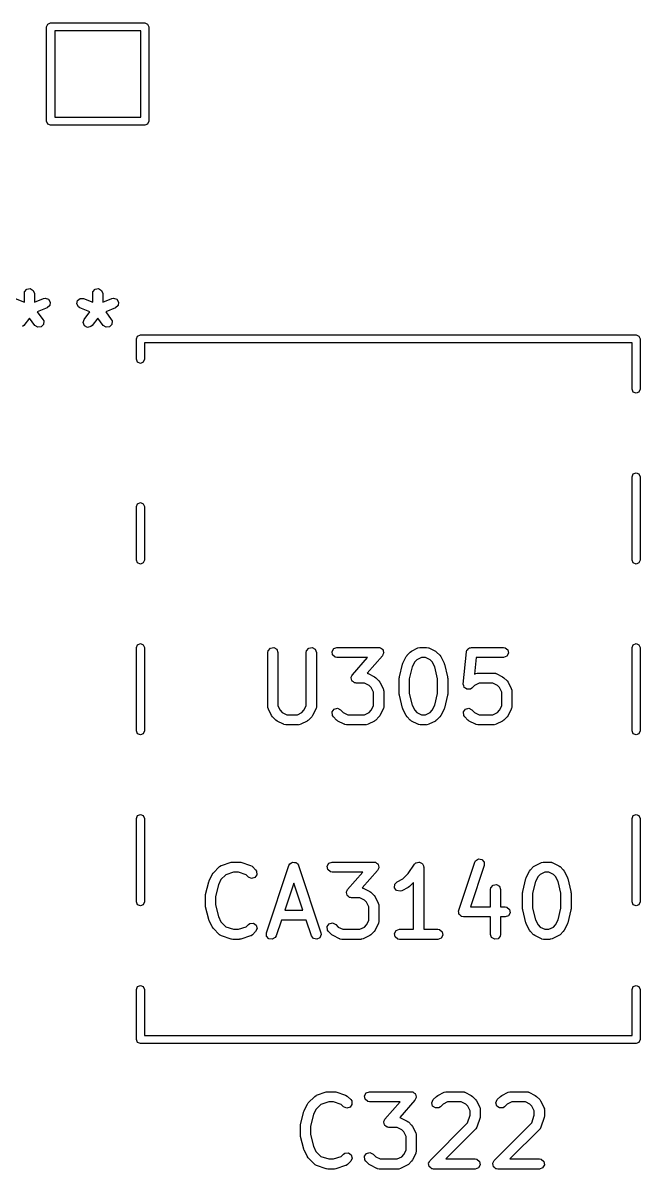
# Model space of a CAD drawing. Extents: x 96 to 185.9, y -128.5 to -80.8.
# Drawn here: x 166.12 to 175.29, y -117.77 to -100.74 of the extents above; entities that cross this region are included whole.
import ezdxf

# ---------------------------------------------------------------- set-up
doc = ezdxf.new("R2010")
doc.units = 0
doc.layers.add('BLACK', color=7, linetype='CONTINUOUS')

msp = doc.modelspace()

# ---------------------------------------------------------------- linework, layer by layer
at = {"layer": 'BLACK', "linetype": 'CONTINUOUS'}
for p, q in [((166.474, -100.798), (166.491, -100.756)), ((166.474, -102.198), (166.474, -100.798)), ((166.491, -100.756), (166.534, -100.738)), ((166.534, -100.738), (167.934, -100.738)), ((167.934, -100.738), (167.976, -100.756)), ((167.976, -100.756), (167.994, -100.798)), ((167.994, -100.798), (167.994, -102.198)), ((166.594, -100.858), (166.594, -102.138)), ((167.874, -100.858), (166.594, -100.858)), ((167.874, -102.138), (167.874, -100.858)), ((166.491, -102.241), (166.474, -102.198)), ((166.594, -102.138), (167.874, -102.138)), ((167.994, -102.198), (167.976, -102.241)), ((166.534, -102.258), (166.491, -102.241)), ((167.934, -102.258), (166.534, -102.258)), ((167.976, -102.241), (167.934, -102.258)), ((166.143, -104.761), (166.147, -104.735)), ((166.143, -104.888), (166.143, -104.761)), ((166.147, -104.735), (166.18, -104.696)), ((166.18, -104.696), (166.231, -104.687)), ((166.231, -104.687), (166.275, -104.713)), ((166.275, -104.713), (166.293, -104.761)), ((166.293, -104.761), (166.293, -104.888)), ((167.159, -104.761), (167.163, -104.735)), ((167.159, -104.888), (167.159, -104.761)), ((167.163, -104.735), (167.196, -104.696)), ((167.196, -104.696), (167.247, -104.687)), ((167.247, -104.687), (167.291, -104.713)), ((167.291, -104.713), (167.309, -104.761)), ((167.309, -104.761), (167.309, -104.888)), ((166.007, -104.834), (166.143, -104.888)), ((166.293, -104.888), (166.428, -104.834)), ((166.428, -104.834), (166.453, -104.829)), ((166.453, -104.829), (166.502, -104.845)), ((166.522, -104.939), (166.484, -104.973)), ((166.502, -104.845), (166.529, -104.888)), ((166.529, -104.888), (166.522, -104.939)), ((166.921, -104.914), (166.932, -104.864)), ((166.946, -104.96), (166.921, -104.914)), ((166.932, -104.864), (166.972, -104.832)), ((166.972, -104.832), (167.023, -104.834)), ((167.023, -104.834), (167.159, -104.888)), ((167.309, -104.888), (167.444, -104.834)), ((167.444, -104.834), (167.469, -104.829)), ((167.469, -104.829), (167.518, -104.845)), ((167.538, -104.939), (167.5, -104.973)), ((167.518, -104.845), (167.545, -104.888)), ((167.545, -104.888), (167.538, -104.939)), ((166.484, -104.973), (166.336, -105.032)), ((166.336, -105.032), (166.42, -105.144)), ((166.968, -104.973), (166.946, -104.96)), ((167.115, -105.032), (166.968, -104.973)), ((167.031, -105.144), (167.115, -105.032)), ((167.5, -104.973), (167.352, -105.032)), ((167.352, -105.032), (167.436, -105.144)), ((166.135, -105.234), (166.116, -105.252)), ((166.218, -105.124), (166.135, -105.234)), ((166.3, -105.234), (166.218, -105.124)), ((166.343, -105.262), (166.3, -105.234)), ((166.394, -105.256), (166.343, -105.262)), ((166.429, -105.219), (166.394, -105.256)), ((166.42, -105.144), (166.432, -105.168)), ((166.432, -105.168), (166.429, -105.219)), ((167.016, -105.193), (167.031, -105.144)), ((167.036, -105.241), (167.016, -105.193)), ((167.082, -105.264), (167.036, -105.241)), ((167.132, -105.252), (167.082, -105.264)), ((167.151, -105.234), (167.132, -105.252)), ((167.234, -105.124), (167.151, -105.234)), ((167.316, -105.234), (167.234, -105.124)), ((167.359, -105.262), (167.316, -105.234)), ((167.41, -105.256), (167.359, -105.262)), ((167.445, -105.219), (167.41, -105.256)), ((167.436, -105.144), (167.448, -105.168)), ((167.448, -105.168), (167.445, -105.219)), ((167.809, -105.435), (167.826, -105.393)), ((167.809, -105.738), (167.809, -105.435)), ((167.826, -105.393), (167.869, -105.375)), ((167.869, -105.375), (175.235, -105.375)), ((175.235, -105.375), (175.277, -105.393)), ((175.277, -105.393), (175.295, -105.435)), ((175.295, -105.435), (175.295, -106.182)), ((175.175, -105.495), (167.929, -105.495)), ((167.929, -105.495), (167.929, -105.738)), ((175.175, -106.182), (175.175, -105.495)), ((167.826, -105.78), (167.809, -105.738)), ((167.869, -105.798), (167.826, -105.78)), ((167.911, -105.78), (167.869, -105.798)), ((167.929, -105.738), (167.911, -105.78)), ((175.192, -106.225), (175.175, -106.182)), ((175.235, -106.242), (175.192, -106.225)), ((175.277, -106.225), (175.235, -106.242)), ((175.295, -106.182), (175.277, -106.225)), ((175.175, -107.483), (175.192, -107.44)), ((175.175, -108.722), (175.175, -107.483)), ((175.192, -107.44), (175.235, -107.423)), ((175.235, -107.423), (175.277, -107.44)), ((175.277, -107.44), (175.295, -107.483)), ((175.295, -107.483), (175.295, -108.722)), ((167.809, -107.927), (167.826, -107.885)), ((167.809, -108.722), (167.809, -107.927)), ((167.826, -107.885), (167.869, -107.867)), ((167.869, -107.867), (167.911, -107.885)), ((167.911, -107.885), (167.929, -107.927)), ((167.929, -107.927), (167.929, -108.722)), ((167.826, -108.765), (167.809, -108.722)), ((167.869, -108.782), (167.826, -108.765)), ((167.911, -108.765), (167.869, -108.782)), ((167.929, -108.722), (167.911, -108.765)), ((175.192, -108.765), (175.175, -108.722)), ((175.235, -108.782), (175.192, -108.765)), ((175.277, -108.765), (175.235, -108.782)), ((175.295, -108.722), (175.277, -108.765)), ((167.809, -110.023), (167.826, -109.98)), ((167.809, -111.262), (167.809, -110.023)), ((167.826, -109.98), (167.869, -109.963)), ((167.869, -109.963), (167.911, -109.98)), ((167.911, -109.98), (167.929, -110.023)), ((167.929, -110.023), (167.929, -111.262)), ((169.767, -110.069), (169.8, -110.03)), ((169.8, -110.03), (169.85, -110.021)), ((169.85, -110.021), (169.895, -110.047)), ((169.895, -110.047), (169.912, -110.095)), ((170.338, -110.069), (170.371, -110.03)), ((170.371, -110.03), (170.422, -110.021)), ((170.422, -110.021), (170.466, -110.047)), ((170.466, -110.047), (170.484, -110.095)), ((170.716, -110.082), (170.741, -110.037)), ((170.741, -110.037), (170.79, -110.02)), ((170.79, -110.02), (171.409, -110.02)), ((171.409, -110.02), (171.42, -110.022)), ((171.42, -110.022), (171.423, -110.021)), ((171.423, -110.021), (171.426, -110.023)), ((171.426, -110.023), (171.434, -110.024)), ((171.434, -110.024), (171.45, -110.037)), ((171.45, -110.037), (171.467, -110.048)), ((171.467, -110.048), (171.469, -110.053)), ((171.899, -110.075), (171.994, -110.028)), ((171.994, -110.028), (172.019, -110.02)), ((172.019, -110.02), (172.024, -110.021)), ((172.024, -110.021), (172.028, -110.02)), ((172.028, -110.02), (172.123, -110.02)), ((172.123, -110.02), (172.149, -110.024)), ((172.149, -110.024), (172.152, -110.027)), ((172.152, -110.027), (172.157, -110.028)), ((172.157, -110.028), (172.252, -110.075)), ((172.722, -110.062), (172.734, -110.051)), ((172.734, -110.051), (172.741, -110.037)), ((172.741, -110.037), (172.751, -110.034)), ((172.751, -110.034), (172.759, -110.026)), ((172.759, -110.026), (172.775, -110.025)), ((172.775, -110.025), (172.79, -110.02)), ((172.79, -110.02), (173.266, -110.02)), ((173.266, -110.02), (173.292, -110.024)), ((173.292, -110.024), (173.331, -110.057)), ((175.175, -110.023), (175.192, -109.98)), ((175.175, -111.262), (175.175, -110.023)), ((175.192, -109.98), (175.235, -109.963)), ((175.235, -109.963), (175.277, -109.98)), ((175.277, -109.98), (175.295, -110.023)), ((175.295, -110.023), (175.295, -111.262)), ((169.762, -110.095), (169.767, -110.069)), ((169.762, -110.904), (169.762, -110.095)), ((169.912, -110.095), (169.912, -110.887)), ((170.334, -110.095), (170.338, -110.069)), ((170.334, -110.887), (170.334, -110.095)), ((170.484, -110.095), (170.484, -110.904)), ((170.725, -110.132), (170.716, -110.082)), ((170.764, -110.165), (170.725, -110.132)), ((170.79, -110.17), (170.764, -110.165)), ((171.243, -110.17), (170.79, -110.17)), ((171.019, -110.426), (171.243, -110.17)), ((171.465, -110.144), (171.238, -110.404)), ((171.472, -110.125), (171.465, -110.144)), ((171.469, -110.053), (171.474, -110.057)), ((171.483, -110.108), (171.472, -110.125)), ((171.474, -110.057), (171.477, -110.077)), ((171.477, -110.077), (171.484, -110.096)), ((171.484, -110.096), (171.482, -110.102)), ((171.482, -110.102), (171.483, -110.108)), ((171.77, -110.252), (171.818, -110.156)), ((171.818, -110.156), (171.831, -110.138)), ((171.831, -110.138), (171.832, -110.137)), ((171.832, -110.137), (171.88, -110.089)), ((171.88, -110.089), (171.898, -110.077)), ((171.898, -110.077), (171.899, -110.075)), ((171.977, -110.204), (171.947, -110.234)), ((172.045, -110.17), (171.977, -110.204)), ((172.105, -110.17), (172.045, -110.17)), ((172.174, -110.204), (172.105, -110.17)), ((172.204, -110.234), (172.174, -110.204)), ((172.252, -110.075), (172.27, -110.089)), ((172.27, -110.089), (172.271, -110.089)), ((172.271, -110.089), (172.319, -110.137)), ((172.319, -110.137), (172.332, -110.155)), ((172.332, -110.155), (172.333, -110.156)), ((172.333, -110.156), (172.381, -110.252)), ((172.667, -110.564), (172.715, -110.087)), ((172.715, -110.087), (172.716, -110.083)), ((172.716, -110.082), (172.717, -110.079)), ((172.716, -110.083), (172.716, -110.082)), ((172.717, -110.079), (172.722, -110.062)), ((172.858, -110.17), (172.833, -110.418)), ((173.266, -110.17), (172.858, -110.17)), ((173.314, -110.152), (173.266, -110.17)), ((173.34, -110.108), (173.314, -110.152)), ((173.331, -110.057), (173.34, -110.108)), ((171.717, -110.458), (171.765, -110.267)), ((171.765, -110.267), (171.77, -110.255)), ((171.77, -110.255), (171.77, -110.252)), ((171.908, -110.311), (171.865, -110.485)), ((171.947, -110.234), (171.908, -110.311)), ((172.243, -110.311), (172.204, -110.234)), ((172.286, -110.485), (172.243, -110.311)), ((172.381, -110.252), (172.384, -110.264)), ((172.384, -110.264), (172.386, -110.267)), ((172.386, -110.267), (172.434, -110.458)), ((171, -110.474), (171.003, -110.469)), ((171.007, -110.493), (171, -110.474)), ((171.002, -110.463), (171.012, -110.445)), ((171.003, -110.469), (171.002, -110.463)), ((171.01, -110.513), (171.007, -110.493)), ((171.015, -110.517), (171.01, -110.513)), ((171.012, -110.445), (171.019, -110.426)), ((171.017, -110.523), (171.015, -110.517)), ((171.034, -110.533), (171.017, -110.523)), ((171.05, -110.546), (171.034, -110.533)), ((171.058, -110.548), (171.05, -110.546)), ((171.061, -110.549), (171.058, -110.548)), ((171.064, -110.549), (171.061, -110.549)), ((171.075, -110.551), (171.064, -110.549)), ((171.201, -110.551), (171.075, -110.551)), ((171.269, -110.585), (171.201, -110.551)), ((171.238, -110.404), (171.244, -110.405)), ((171.244, -110.405), (171.247, -110.408)), ((171.247, -110.408), (171.252, -110.409)), ((171.252, -110.409), (171.347, -110.456)), ((171.347, -110.456), (171.365, -110.47)), ((171.365, -110.47), (171.367, -110.47)), ((171.367, -110.47), (171.414, -110.518)), ((171.414, -110.518), (171.427, -110.536)), ((171.427, -110.536), (171.428, -110.537)), ((171.428, -110.537), (171.476, -110.633)), ((171.715, -110.476), (171.717, -110.461)), ((171.715, -110.714), (171.715, -110.476)), ((171.717, -110.461), (171.717, -110.458)), ((171.865, -110.485), (171.865, -110.705)), ((172.286, -110.705), (172.286, -110.485)), ((172.434, -110.458), (172.435, -110.472)), ((172.435, -110.472), (172.436, -110.476)), ((172.436, -110.476), (172.436, -110.714)), ((172.833, -110.418), (172.851, -110.409)), ((172.903, -110.551), (172.834, -110.585)), ((172.851, -110.409), (172.876, -110.401)), ((172.876, -110.401), (172.881, -110.402)), ((172.881, -110.402), (172.885, -110.401)), ((172.885, -110.401), (173.123, -110.401)), ((173.105, -110.551), (172.903, -110.551)), ((173.174, -110.585), (173.105, -110.551)), ((173.123, -110.401), (173.149, -110.405)), ((173.149, -110.405), (173.152, -110.408)), ((173.152, -110.408), (173.157, -110.409)), ((173.157, -110.409), (173.252, -110.456)), ((173.252, -110.456), (173.27, -110.47)), ((173.27, -110.47), (173.271, -110.47)), ((173.271, -110.47), (173.319, -110.518)), ((173.319, -110.518), (173.332, -110.536)), ((173.332, -110.536), (173.333, -110.537)), ((173.333, -110.537), (173.381, -110.633)), ((171.299, -110.615), (171.269, -110.585)), ((171.334, -110.684), (171.299, -110.615)), ((171.334, -110.887), (171.334, -110.684)), ((171.476, -110.633), (171.483, -110.658)), ((171.483, -110.658), (171.482, -110.662)), ((171.482, -110.662), (171.484, -110.666)), ((171.484, -110.666), (171.484, -110.904)), ((171.716, -110.717), (171.715, -110.714)), ((171.717, -110.732), (171.716, -110.717)), ((171.765, -110.922), (171.717, -110.732)), ((171.865, -110.705), (171.908, -110.878)), ((172.243, -110.878), (172.286, -110.705)), ((172.434, -110.732), (172.386, -110.922)), ((172.436, -110.714), (172.434, -110.729)), ((172.434, -110.729), (172.434, -110.732)), ((172.674, -110.589), (172.667, -110.564)), ((172.667, -110.564), (172.668, -110.564)), ((172.668, -110.564), (172.667, -110.564)), ((172.68, -110.613), (172.674, -110.589)), ((172.681, -110.614), (172.68, -110.613)), ((172.701, -110.628), (172.681, -110.614)), ((172.681, -110.614), (172.681, -110.614)), ((172.722, -110.643), (172.701, -110.628)), ((172.723, -110.643), (172.722, -110.643)), ((172.722, -110.643), (172.722, -110.643)), ((172.748, -110.641), (172.723, -110.643)), ((172.773, -110.639), (172.748, -110.641)), ((172.774, -110.639), (172.773, -110.639)), ((172.773, -110.639), (172.773, -110.639)), ((172.795, -110.624), (172.774, -110.639)), ((172.834, -110.585), (172.795, -110.624)), ((173.204, -110.615), (173.174, -110.585)), ((173.239, -110.684), (173.204, -110.615)), ((173.239, -110.887), (173.239, -110.684)), ((173.381, -110.633), (173.388, -110.658)), ((173.388, -110.658), (173.387, -110.662)), ((173.387, -110.662), (173.389, -110.666)), ((173.389, -110.666), (173.389, -110.904)), ((169.764, -110.909), (169.762, -110.904)), ((169.912, -110.887), (169.947, -110.955)), ((170.299, -110.955), (170.334, -110.887)), ((170.484, -110.904), (170.479, -110.93)), ((171.299, -110.955), (171.334, -110.887)), ((171.484, -110.904), (171.479, -110.93)), ((171.908, -110.878), (171.947, -110.955)), ((172.204, -110.955), (172.243, -110.878)), ((173.204, -110.955), (173.239, -110.887)), ((173.389, -110.904), (173.384, -110.93)), ((169.763, -110.913), (169.764, -110.909)), ((169.77, -110.938), (169.763, -110.913)), ((169.818, -111.033), (169.77, -110.938)), ((169.819, -111.034), (169.818, -111.033)), ((169.832, -111.053), (169.819, -111.034)), ((169.88, -111.1), (169.832, -111.053)), ((169.947, -110.955), (169.977, -110.986)), ((169.977, -110.986), (170.045, -111.02)), ((170.045, -111.02), (170.201, -111.02)), ((170.201, -111.02), (170.269, -110.986)), ((170.269, -110.986), (170.299, -110.955)), ((170.414, -111.053), (170.367, -111.1)), ((170.415, -111.051), (170.414, -111.053)), ((170.428, -111.033), (170.415, -111.051)), ((170.476, -110.938), (170.428, -111.033)), ((170.479, -110.93), (170.476, -110.933)), ((170.476, -110.933), (170.476, -110.938)), ((170.717, -110.98), (170.747, -110.938)), ((170.722, -111.031), (170.717, -110.98)), ((170.737, -111.053), (170.722, -111.031)), ((170.784, -111.1), (170.737, -111.053)), ((170.747, -110.938), (170.796, -110.925)), ((170.796, -110.925), (170.843, -110.947)), ((170.843, -110.947), (170.882, -110.986)), ((170.882, -110.986), (170.95, -111.02)), ((170.95, -111.02), (171.201, -111.02)), ((171.201, -111.02), (171.269, -110.986)), ((171.269, -110.986), (171.299, -110.955)), ((171.414, -111.053), (171.367, -111.1)), ((171.415, -111.051), (171.414, -111.053)), ((171.428, -111.033), (171.415, -111.051)), ((171.476, -110.938), (171.428, -111.033)), ((171.479, -110.93), (171.476, -110.933)), ((171.476, -110.933), (171.476, -110.938)), ((171.767, -110.925), (171.765, -110.922)), ((171.77, -110.938), (171.767, -110.925)), ((171.818, -111.033), (171.77, -110.938)), ((171.819, -111.034), (171.818, -111.033)), ((171.832, -111.053), (171.819, -111.034)), ((171.88, -111.1), (171.832, -111.053)), ((171.947, -110.955), (171.977, -110.986)), ((171.977, -110.986), (172.045, -111.02)), ((172.045, -111.02), (172.105, -111.02)), ((172.105, -111.02), (172.174, -110.986)), ((172.174, -110.986), (172.204, -110.955)), ((172.319, -111.053), (172.271, -111.1)), ((172.32, -111.051), (172.319, -111.053)), ((172.333, -111.033), (172.32, -111.051)), ((172.381, -110.938), (172.333, -111.033)), ((172.386, -110.922), (172.381, -110.934)), ((172.381, -110.934), (172.381, -110.938)), ((172.67, -110.98), (172.699, -110.938)), ((172.674, -111.031), (172.67, -110.98)), ((172.689, -111.053), (172.674, -111.031)), ((172.737, -111.1), (172.689, -111.053)), ((172.699, -110.938), (172.749, -110.925)), ((172.749, -110.925), (172.795, -110.947)), ((172.795, -110.947), (172.834, -110.986)), ((172.834, -110.986), (172.903, -111.02)), ((172.903, -111.02), (173.105, -111.02)), ((173.105, -111.02), (173.174, -110.986)), ((173.174, -110.986), (173.204, -110.955)), ((173.319, -111.053), (173.271, -111.1)), ((173.32, -111.051), (173.319, -111.053)), ((173.333, -111.033), (173.32, -111.051)), ((173.381, -110.938), (173.333, -111.033)), ((173.384, -110.93), (173.381, -110.933)), ((173.381, -110.933), (173.381, -110.938)), ((169.881, -111.101), (169.88, -111.1)), ((169.899, -111.114), (169.881, -111.101)), ((169.994, -111.162), (169.899, -111.114)), ((169.999, -111.162), (169.994, -111.162)), ((170.002, -111.165), (169.999, -111.162)), ((170.028, -111.17), (170.002, -111.165)), ((170.218, -111.17), (170.028, -111.17)), ((170.222, -111.168), (170.218, -111.17)), ((170.227, -111.169), (170.222, -111.168)), ((170.252, -111.162), (170.227, -111.169)), ((170.347, -111.114), (170.252, -111.162)), ((170.348, -111.113), (170.347, -111.114)), ((170.367, -111.1), (170.348, -111.113)), ((170.786, -111.101), (170.784, -111.1)), ((170.804, -111.114), (170.786, -111.101)), ((170.899, -111.162), (170.804, -111.114)), ((170.903, -111.162), (170.899, -111.162)), ((170.907, -111.165), (170.903, -111.162)), ((170.933, -111.17), (170.907, -111.165)), ((171.218, -111.17), (170.933, -111.17)), ((171.222, -111.168), (171.218, -111.17)), ((171.227, -111.169), (171.222, -111.168)), ((171.252, -111.162), (171.227, -111.169)), ((171.347, -111.114), (171.252, -111.162)), ((171.348, -111.113), (171.347, -111.114)), ((171.367, -111.1), (171.348, -111.113)), ((171.881, -111.101), (171.88, -111.1)), ((171.899, -111.114), (171.881, -111.101)), ((171.994, -111.162), (171.899, -111.114)), ((171.999, -111.162), (171.994, -111.162)), ((172.002, -111.165), (171.999, -111.162)), ((172.028, -111.17), (172.002, -111.165)), ((172.123, -111.17), (172.028, -111.17)), ((172.127, -111.168), (172.123, -111.17)), ((172.132, -111.169), (172.127, -111.168)), ((172.157, -111.162), (172.132, -111.169)), ((172.252, -111.114), (172.157, -111.162)), ((172.253, -111.113), (172.252, -111.114)), ((172.271, -111.1), (172.253, -111.113)), ((172.738, -111.101), (172.737, -111.1)), ((172.756, -111.114), (172.738, -111.101)), ((172.851, -111.162), (172.756, -111.114)), ((172.856, -111.162), (172.851, -111.162)), ((172.859, -111.165), (172.856, -111.162)), ((172.885, -111.17), (172.859, -111.165)), ((173.123, -111.17), (172.885, -111.17)), ((173.127, -111.168), (173.123, -111.17)), ((173.132, -111.169), (173.127, -111.168)), ((173.157, -111.162), (173.132, -111.169)), ((173.252, -111.114), (173.157, -111.162)), ((173.253, -111.113), (173.252, -111.114)), ((173.271, -111.1), (173.253, -111.113)), ((167.826, -111.305), (167.809, -111.262)), ((167.869, -111.322), (167.826, -111.305)), ((167.911, -111.305), (167.869, -111.322)), ((167.929, -111.262), (167.911, -111.305)), ((175.192, -111.305), (175.175, -111.262)), ((175.235, -111.322), (175.192, -111.305)), ((175.277, -111.305), (175.235, -111.322)), ((175.295, -111.262), (175.277, -111.305)), ((167.809, -112.563), (167.826, -112.52)), ((167.809, -113.802), (167.809, -112.563)), ((167.826, -112.52), (167.869, -112.503)), ((167.869, -112.503), (167.911, -112.52)), ((167.911, -112.52), (167.929, -112.563)), ((167.929, -112.563), (167.929, -113.802)), ((175.175, -112.563), (175.192, -112.52)), ((175.175, -113.802), (175.175, -112.563)), ((175.192, -112.52), (175.235, -112.503)), ((175.235, -112.503), (175.277, -112.52)), ((175.277, -112.52), (175.295, -112.563)), ((175.295, -112.563), (175.295, -113.802)), ((168.951, -113.375), (169.046, -113.279)), ((169.046, -113.279), (169.068, -113.264)), ((169.068, -113.264), (169.072, -113.264)), ((169.072, -113.264), (169.076, -113.261)), ((169.076, -113.261), (169.218, -113.214)), ((169.218, -113.214), (169.241, -113.21)), ((169.241, -113.21), (169.242, -113.21)), ((169.242, -113.21), (169.337, -113.21)), ((169.337, -113.21), (169.359, -113.214)), ((169.359, -113.214), (169.361, -113.214)), ((169.361, -113.214), (169.504, -113.261)), ((169.504, -113.261), (169.527, -113.274)), ((169.527, -113.274), (169.529, -113.277)), ((169.529, -113.277), (169.533, -113.279)), ((169.533, -113.279), (169.581, -113.327)), ((169.742, -114.261), (170.076, -113.261)), ((170.076, -113.261), (170.088, -113.238)), ((170.088, -113.238), (170.09, -113.237)), ((170.09, -113.237), (170.091, -113.235)), ((170.091, -113.235), (170.112, -113.224)), ((170.112, -113.224), (170.132, -113.211)), ((170.132, -113.211), (170.134, -113.212)), ((170.134, -113.212), (170.136, -113.211)), ((170.136, -113.211), (170.159, -113.215)), ((170.159, -113.215), (170.183, -113.219)), ((170.183, -113.219), (170.184, -113.22)), ((170.184, -113.22), (170.186, -113.221)), ((170.186, -113.221), (170.201, -113.239)), ((170.201, -113.239), (170.217, -113.257)), ((170.217, -113.257), (170.217, -113.259)), ((170.217, -113.259), (170.218, -113.261)), ((170.218, -113.261), (170.551, -114.261)), ((170.644, -113.272), (170.67, -113.227)), ((170.653, -113.322), (170.644, -113.272)), ((170.67, -113.227), (170.718, -113.21)), ((170.718, -113.21), (171.337, -113.21)), ((171.337, -113.21), (171.348, -113.212)), ((171.348, -113.212), (171.352, -113.211)), ((171.352, -113.211), (171.355, -113.213)), ((171.355, -113.213), (171.363, -113.214)), ((171.363, -113.214), (171.378, -113.227)), ((171.378, -113.227), (171.396, -113.238)), ((171.396, -113.238), (171.398, -113.243)), ((171.398, -113.243), (171.402, -113.247)), ((171.402, -113.247), (171.406, -113.267)), ((171.406, -113.267), (171.412, -113.286)), ((171.412, -113.286), (171.41, -113.292)), ((171.85, -113.38), (171.942, -113.243)), ((171.942, -113.243), (171.96, -113.224)), ((171.96, -113.224), (171.964, -113.223)), ((171.964, -113.223), (171.966, -113.22)), ((171.966, -113.22), (171.988, -113.216)), ((171.988, -113.216), (172.009, -113.21)), ((172.009, -113.21), (172.013, -113.212)), ((172.013, -113.212), (172.017, -113.211)), ((172.017, -113.211), (172.036, -113.222)), ((172.036, -113.222), (172.056, -113.231)), ((172.056, -113.231), (172.058, -113.234)), ((172.058, -113.234), (172.061, -113.237)), ((172.061, -113.237), (172.069, -113.257)), ((172.069, -113.257), (172.079, -113.277)), ((172.079, -113.277), (172.078, -113.281)), ((172.078, -113.281), (172.079, -113.285)), ((172.079, -113.285), (172.079, -114.21)), ((172.599, -113.928), (172.838, -113.213)), ((172.98, -113.261), (172.775, -113.876)), ((172.838, -113.213), (172.85, -113.191)), ((172.85, -113.191), (172.894, -113.164)), ((172.894, -113.164), (172.944, -113.171)), ((172.944, -113.171), (172.978, -113.21)), ((172.978, -113.21), (172.98, -113.261)), ((173.665, -113.327), (173.713, -113.279)), ((173.713, -113.279), (173.731, -113.267)), ((173.731, -113.267), (173.732, -113.265)), ((173.732, -113.265), (173.828, -113.218)), ((173.828, -113.218), (173.853, -113.21)), ((173.853, -113.21), (173.857, -113.211)), ((173.857, -113.211), (173.861, -113.21)), ((173.861, -113.21), (173.956, -113.21)), ((173.956, -113.21), (173.982, -113.214)), ((173.982, -113.214), (173.985, -113.217)), ((173.985, -113.217), (173.99, -113.218)), ((173.99, -113.218), (174.085, -113.265)), ((174.085, -113.265), (174.103, -113.279)), ((174.103, -113.279), (174.105, -113.279)), ((174.105, -113.279), (174.152, -113.327)), ((168.889, -113.489), (168.937, -113.394)), ((168.937, -113.394), (168.95, -113.376)), ((168.95, -113.376), (168.951, -113.375)), ((169.14, -113.398), (169.066, -113.472)), ((169.254, -113.36), (169.14, -113.398)), ((169.325, -113.36), (169.254, -113.36)), ((169.44, -113.398), (169.325, -113.36)), ((169.475, -113.433), (169.44, -113.398)), ((169.521, -113.455), (169.475, -113.433)), ((169.571, -113.441), (169.521, -113.455)), ((169.6, -113.399), (169.571, -113.441)), ((169.581, -113.327), (169.596, -113.348)), ((169.596, -113.348), (169.6, -113.399)), ((170.693, -113.355), (170.653, -113.322)), ((170.718, -113.36), (170.693, -113.355)), ((171.172, -113.36), (170.718, -113.36)), ((170.948, -113.616), (171.172, -113.36)), ((171.394, -113.334), (171.166, -113.594)), ((171.401, -113.315), (171.394, -113.334)), ((171.411, -113.298), (171.401, -113.315)), ((171.41, -113.292), (171.411, -113.298)), ((171.769, -113.461), (171.85, -113.38)), ((173.55, -113.648), (173.598, -113.457)), ((173.598, -113.457), (173.603, -113.445)), ((173.603, -113.445), (173.604, -113.442)), ((173.604, -113.442), (173.651, -113.346)), ((173.651, -113.346), (173.665, -113.328)), ((173.665, -113.328), (173.665, -113.327)), ((173.78, -113.424), (173.741, -113.501)), ((173.81, -113.394), (173.78, -113.424)), ((173.879, -113.36), (173.81, -113.394)), ((173.939, -113.36), (173.879, -113.36)), ((174.007, -113.394), (173.939, -113.36)), ((174.038, -113.424), (174.007, -113.394)), ((174.076, -113.501), (174.038, -113.424)), ((174.152, -113.327), (174.165, -113.345)), ((174.165, -113.345), (174.166, -113.346)), ((174.166, -113.346), (174.214, -113.442)), ((174.214, -113.442), (174.218, -113.454)), ((174.218, -113.454), (174.22, -113.457)), ((174.22, -113.457), (174.267, -113.648)), ((168.836, -113.695), (168.884, -113.505)), ((168.884, -113.505), (168.889, -113.493)), ((168.889, -113.493), (168.889, -113.489)), ((169.027, -113.549), (168.984, -113.723)), ((169.066, -113.472), (169.027, -113.549)), ((170.147, -113.522), (170.013, -113.924)), ((170.281, -113.924), (170.147, -113.522)), ((170.94, -113.635), (170.948, -113.616)), ((171.166, -113.594), (171.172, -113.595)), ((171.172, -113.595), (171.176, -113.598)), ((171.176, -113.598), (171.18, -113.599)), ((171.18, -113.599), (171.276, -113.646)), ((171.646, -113.592), (171.649, -113.541)), ((171.677, -113.633), (171.646, -113.592)), ((171.649, -113.541), (171.685, -113.503)), ((171.685, -113.503), (171.769, -113.461)), ((171.847, -113.59), (171.752, -113.638)), ((171.848, -113.589), (171.847, -113.59)), ((171.867, -113.576), (171.848, -113.589)), ((171.929, -113.513), (171.867, -113.576)), ((171.929, -114.21), (171.929, -113.513)), ((173.072, -113.618), (173.076, -113.592)), ((173.072, -113.876), (173.072, -113.618)), ((173.076, -113.592), (173.109, -113.553)), ((173.109, -113.553), (173.16, -113.544)), ((173.16, -113.544), (173.204, -113.57)), ((173.204, -113.57), (173.222, -113.618)), ((173.222, -113.618), (173.222, -113.876)), ((173.741, -113.501), (173.698, -113.675)), ((174.119, -113.675), (174.076, -113.501)), ((168.834, -113.713), (168.836, -113.699)), ((168.834, -113.856), (168.834, -113.713)), ((168.836, -113.699), (168.836, -113.695)), ((168.984, -113.723), (168.984, -113.847)), ((170.929, -113.664), (170.931, -113.659)), ((170.936, -113.683), (170.929, -113.664)), ((170.93, -113.653), (170.94, -113.635)), ((170.931, -113.659), (170.93, -113.653)), ((170.939, -113.703), (170.936, -113.683)), ((170.944, -113.707), (170.939, -113.703)), ((170.946, -113.713), (170.944, -113.707)), ((170.963, -113.723), (170.946, -113.713)), ((170.978, -113.736), (170.963, -113.723)), ((170.987, -113.738), (170.978, -113.736)), ((170.989, -113.739), (170.987, -113.738)), ((170.993, -113.739), (170.989, -113.739)), ((171.004, -113.741), (170.993, -113.739)), ((171.129, -113.741), (171.004, -113.741)), ((171.198, -113.775), (171.129, -113.741)), ((171.228, -113.805), (171.198, -113.775)), ((171.276, -113.646), (171.294, -113.66)), ((171.294, -113.66), (171.295, -113.66)), ((171.295, -113.66), (171.343, -113.708)), ((171.343, -113.708), (171.356, -113.726)), ((171.356, -113.726), (171.357, -113.727)), ((171.357, -113.727), (171.404, -113.823)), ((171.727, -113.645), (171.677, -113.633)), ((171.752, -113.638), (171.727, -113.645)), ((173.548, -113.666), (173.551, -113.651)), ((173.548, -113.904), (173.548, -113.666)), ((173.551, -113.651), (173.55, -113.648)), ((173.698, -113.675), (173.698, -113.895)), ((174.119, -113.895), (174.119, -113.675)), ((174.267, -113.648), (174.268, -113.662)), ((174.268, -113.662), (174.269, -113.666)), ((174.269, -113.666), (174.269, -113.904)), ((167.826, -113.845), (167.809, -113.802)), ((167.869, -113.862), (167.826, -113.845)), ((167.911, -113.845), (167.869, -113.862)), ((167.929, -113.802), (167.911, -113.845)), ((168.835, -113.859), (168.834, -113.856)), ((168.836, -113.874), (168.835, -113.859)), ((168.884, -114.065), (168.836, -113.874)), ((168.984, -113.847), (169.027, -114.021)), ((170.013, -113.924), (170.281, -113.924)), ((171.262, -113.874), (171.228, -113.805)), ((171.262, -114.077), (171.262, -113.874)), ((171.404, -113.823), (171.412, -113.848)), ((171.412, -113.848), (171.411, -113.852)), ((171.411, -113.852), (171.412, -113.856)), ((171.412, -113.856), (171.412, -114.094)), ((172.597, -113.938), (172.6, -113.933)), ((172.6, -113.959), (172.597, -113.938)), ((172.6, -113.933), (172.599, -113.928)), ((172.601, -113.979), (172.6, -113.959)), ((172.775, -113.876), (173.072, -113.876)), ((173.222, -113.876), (173.29, -113.876)), ((173.29, -113.876), (173.315, -113.881)), ((173.315, -113.881), (173.355, -113.914)), ((173.364, -113.964), (173.338, -114.009)), ((173.355, -113.914), (173.364, -113.964)), ((173.549, -113.907), (173.548, -113.904)), ((173.55, -113.922), (173.549, -113.907)), ((173.598, -114.112), (173.55, -113.922)), ((173.698, -113.895), (173.741, -114.068)), ((174.076, -114.068), (174.119, -113.895)), ((174.267, -113.922), (174.22, -114.112)), ((174.269, -113.904), (174.267, -113.919)), ((174.267, -113.919), (174.267, -113.922)), ((175.192, -113.845), (175.175, -113.802)), ((175.235, -113.862), (175.192, -113.845)), ((175.277, -113.845), (175.235, -113.862)), ((175.295, -113.802), (175.277, -113.845)), ((168.886, -114.068), (168.884, -114.065)), ((168.889, -114.08), (168.886, -114.068)), ((168.937, -114.175), (168.889, -114.08)), ((169.027, -114.021), (169.066, -114.097)), ((169.066, -114.097), (169.14, -114.172)), ((169.44, -114.172), (169.475, -114.137)), ((169.475, -114.137), (169.496, -114.122)), ((169.496, -114.122), (169.547, -114.117)), ((169.547, -114.117), (169.589, -114.147)), ((169.963, -114.074), (169.885, -114.308)), ((170.331, -114.074), (169.963, -114.074)), ((170.409, -114.308), (170.331, -114.074)), ((170.646, -114.17), (170.675, -114.128)), ((170.675, -114.128), (170.725, -114.115)), ((170.725, -114.115), (170.771, -114.137)), ((170.771, -114.137), (170.81, -114.176)), ((171.228, -114.145), (171.262, -114.077)), ((171.404, -114.128), (171.357, -114.223)), ((171.405, -114.123), (171.404, -114.128)), ((171.408, -114.12), (171.405, -114.123)), ((171.412, -114.094), (171.408, -114.12)), ((172.605, -113.983), (172.601, -113.979)), ((172.606, -113.989), (172.605, -113.983)), ((172.621, -114.002), (172.606, -113.989)), ((172.635, -114.017), (172.621, -114.002)), ((172.641, -114.018), (172.635, -114.017)), ((172.645, -114.022), (172.641, -114.018)), ((172.671, -114.026), (172.645, -114.022)), ((173.072, -114.026), (172.671, -114.026)), ((173.072, -114.285), (173.072, -114.026)), ((173.29, -114.026), (173.222, -114.026)), ((173.222, -114.026), (173.222, -114.285)), ((173.338, -114.009), (173.29, -114.026)), ((173.6, -114.115), (173.598, -114.112)), ((173.604, -114.128), (173.6, -114.115)), ((173.651, -114.223), (173.604, -114.128)), ((173.741, -114.068), (173.78, -114.145)), ((174.038, -114.145), (174.076, -114.068)), ((174.214, -114.128), (174.166, -114.223)), ((174.22, -114.112), (174.214, -114.124)), ((174.214, -114.124), (174.214, -114.128)), ((168.938, -114.177), (168.937, -114.175)), ((168.951, -114.195), (168.938, -114.177)), ((169.046, -114.29), (168.951, -114.195)), ((169.05, -114.292), (169.046, -114.29)), ((169.053, -114.296), (169.05, -114.292)), ((169.076, -114.308), (169.053, -114.296)), ((169.218, -114.356), (169.076, -114.308)), ((169.14, -114.172), (169.254, -114.21)), ((169.254, -114.21), (169.325, -114.21)), ((169.325, -114.21), (169.44, -114.172)), ((169.504, -114.308), (169.361, -114.356)), ((169.507, -114.306), (169.504, -114.308)), ((169.512, -114.305), (169.507, -114.306)), ((169.533, -114.29), (169.512, -114.305)), ((169.581, -114.243), (169.533, -114.29)), ((169.603, -114.196), (169.581, -114.243)), ((169.589, -114.147), (169.603, -114.196)), ((169.744, -114.312), (169.742, -114.261)), ((169.885, -114.308), (169.872, -114.331)), ((170.441, -114.349), (170.409, -114.308)), ((170.555, -114.287), (170.536, -114.335)), ((170.551, -114.261), (170.555, -114.287)), ((170.65, -114.221), (170.646, -114.17)), ((170.665, -114.243), (170.65, -114.221)), ((170.713, -114.29), (170.665, -114.243)), ((170.714, -114.291), (170.713, -114.29)), ((170.732, -114.304), (170.714, -114.291)), ((170.828, -114.352), (170.732, -114.304)), ((170.81, -114.176), (170.879, -114.21)), ((170.879, -114.21), (171.129, -114.21)), ((171.129, -114.21), (171.198, -114.176)), ((171.276, -114.304), (171.18, -114.352)), ((171.198, -114.176), (171.228, -114.145)), ((171.277, -114.303), (171.276, -114.304)), ((171.295, -114.29), (171.277, -114.303)), ((171.343, -114.243), (171.295, -114.29)), ((171.357, -114.223), (171.343, -114.241)), ((171.343, -114.241), (171.343, -114.243)), ((171.644, -114.272), (171.67, -114.227)), ((171.653, -114.322), (171.644, -114.272)), ((171.67, -114.227), (171.718, -114.21)), ((171.718, -114.21), (171.929, -114.21)), ((172.079, -114.21), (172.29, -114.21)), ((172.29, -114.21), (172.315, -114.214)), ((172.315, -114.214), (172.355, -114.247)), ((172.364, -114.298), (172.338, -114.342)), ((172.355, -114.247), (172.364, -114.298)), ((173.089, -114.333), (173.072, -114.285)), ((173.217, -114.31), (173.184, -114.35)), ((173.222, -114.285), (173.217, -114.31)), ((173.652, -114.224), (173.651, -114.223)), ((173.665, -114.243), (173.652, -114.224)), ((173.713, -114.29), (173.665, -114.243)), ((173.714, -114.291), (173.713, -114.29)), ((173.732, -114.304), (173.714, -114.291)), ((173.828, -114.352), (173.732, -114.304)), ((173.78, -114.145), (173.81, -114.176)), ((173.81, -114.176), (173.879, -114.21)), ((173.879, -114.21), (173.939, -114.21)), ((173.939, -114.21), (174.007, -114.176)), ((174.085, -114.304), (173.99, -114.352)), ((174.007, -114.176), (174.038, -114.145)), ((174.086, -114.303), (174.085, -114.304)), ((174.105, -114.29), (174.086, -114.303)), ((174.152, -114.243), (174.105, -114.29)), ((174.153, -114.241), (174.152, -114.243)), ((174.166, -114.223), (174.153, -114.241)), ((169.22, -114.356), (169.218, -114.356)), ((169.242, -114.36), (169.22, -114.356)), ((169.337, -114.36), (169.242, -114.36)), ((169.339, -114.359), (169.337, -114.36)), ((169.361, -114.356), (169.339, -114.359)), ((169.778, -114.351), (169.744, -114.312)), ((169.829, -114.358), (169.778, -114.351)), ((169.872, -114.331), (169.829, -114.358)), ((170.491, -114.359), (170.441, -114.349)), ((170.536, -114.335), (170.491, -114.359)), ((170.832, -114.352), (170.828, -114.352)), ((170.835, -114.355), (170.832, -114.352)), ((170.861, -114.36), (170.835, -114.355)), ((171.147, -114.36), (170.861, -114.36)), ((171.151, -114.358), (171.147, -114.36)), ((171.155, -114.359), (171.151, -114.358)), ((171.18, -114.352), (171.155, -114.359)), ((171.693, -114.355), (171.653, -114.322)), ((171.718, -114.36), (171.693, -114.355)), ((172.29, -114.36), (171.718, -114.36)), ((172.338, -114.342), (172.29, -114.36)), ((173.134, -114.359), (173.089, -114.333)), ((173.184, -114.35), (173.134, -114.359)), ((173.832, -114.352), (173.828, -114.352)), ((173.835, -114.355), (173.832, -114.352)), ((173.861, -114.36), (173.835, -114.355)), ((173.956, -114.36), (173.861, -114.36)), ((173.961, -114.358), (173.956, -114.36)), ((173.965, -114.359), (173.961, -114.358)), ((173.99, -114.352), (173.965, -114.359)), ((167.809, -115.103), (167.826, -115.06)), ((167.809, -115.849), (167.809, -115.103)), ((167.826, -115.06), (167.869, -115.043)), ((167.869, -115.043), (167.911, -115.06)), ((167.911, -115.06), (167.929, -115.103)), ((167.929, -115.103), (167.929, -115.789)), ((175.175, -115.103), (175.192, -115.06)), ((175.175, -115.789), (175.175, -115.103)), ((175.192, -115.06), (175.235, -115.043)), ((175.235, -115.043), (175.277, -115.06)), ((175.277, -115.06), (175.295, -115.103)), ((175.295, -115.103), (175.295, -115.849)), ((167.929, -115.789), (175.175, -115.789)), ((167.826, -115.892), (167.809, -115.849)), ((167.869, -115.909), (167.826, -115.892)), ((175.235, -115.909), (167.869, -115.909)), ((175.277, -115.892), (175.235, -115.909)), ((175.295, -115.849), (175.277, -115.892)), ((170.364, -116.789), (170.459, -116.693)), ((170.459, -116.693), (170.48, -116.678)), ((170.48, -116.678), (170.485, -116.678)), ((170.485, -116.678), (170.488, -116.675)), ((170.488, -116.675), (170.631, -116.628)), ((170.631, -116.628), (170.653, -116.624)), ((170.653, -116.624), (170.655, -116.624)), ((170.655, -116.624), (170.75, -116.624)), ((170.75, -116.624), (170.772, -116.628)), ((170.772, -116.628), (170.774, -116.628)), ((170.774, -116.628), (170.917, -116.675)), ((170.917, -116.675), (170.94, -116.688)), ((170.94, -116.688), (170.942, -116.691)), ((170.942, -116.691), (170.946, -116.693)), ((170.946, -116.693), (170.994, -116.741)), ((171.2, -116.686), (171.226, -116.641)), ((171.209, -116.736), (171.2, -116.686)), ((171.226, -116.641), (171.274, -116.624)), ((171.274, -116.624), (171.893, -116.624)), ((171.893, -116.624), (171.904, -116.626)), ((171.904, -116.626), (171.907, -116.625)), ((171.907, -116.625), (171.91, -116.627)), ((171.91, -116.627), (171.919, -116.628)), ((171.919, -116.628), (171.934, -116.641)), ((171.934, -116.641), (171.951, -116.652)), ((171.951, -116.652), (171.953, -116.657)), ((171.953, -116.657), (171.958, -116.661)), ((171.958, -116.661), (171.961, -116.681)), ((171.961, -116.681), (171.968, -116.7)), ((172.221, -116.741), (172.268, -116.693)), ((172.268, -116.693), (172.287, -116.681)), ((172.287, -116.681), (172.288, -116.679)), ((172.288, -116.679), (172.383, -116.632)), ((172.383, -116.632), (172.408, -116.624)), ((172.408, -116.624), (172.413, -116.625)), ((172.413, -116.625), (172.417, -116.624)), ((172.417, -116.624), (172.655, -116.624)), ((172.655, -116.624), (172.68, -116.628)), ((172.68, -116.628), (172.684, -116.631)), ((172.684, -116.631), (172.688, -116.632)), ((172.688, -116.632), (172.784, -116.679)), ((172.784, -116.679), (172.802, -116.693)), ((172.802, -116.693), (172.803, -116.693)), ((172.803, -116.693), (172.851, -116.741)), ((173.173, -116.741), (173.221, -116.693)), ((173.221, -116.693), (173.239, -116.681)), ((173.239, -116.681), (173.24, -116.679)), ((173.24, -116.679), (173.336, -116.632)), ((173.336, -116.632), (173.361, -116.624)), ((173.361, -116.624), (173.365, -116.625)), ((173.365, -116.625), (173.369, -116.624)), ((173.369, -116.624), (173.607, -116.624)), ((173.607, -116.624), (173.633, -116.628)), ((173.633, -116.628), (173.636, -116.631)), ((173.636, -116.631), (173.641, -116.632)), ((173.641, -116.632), (173.736, -116.679)), ((173.736, -116.679), (173.754, -116.693)), ((173.754, -116.693), (173.755, -116.693)), ((173.755, -116.693), (173.803, -116.741)), ((170.302, -116.903), (170.35, -116.808)), ((170.35, -116.808), (170.363, -116.79)), ((170.363, -116.79), (170.364, -116.789)), ((170.552, -116.812), (170.478, -116.886)), ((170.667, -116.774), (170.552, -116.812)), ((170.738, -116.774), (170.667, -116.774)), ((170.852, -116.812), (170.738, -116.774)), ((170.888, -116.847), (170.852, -116.812)), ((170.934, -116.869), (170.888, -116.847)), ((170.984, -116.855), (170.934, -116.869)), ((171.013, -116.813), (170.984, -116.855)), ((170.994, -116.741), (171.009, -116.762)), ((171.009, -116.762), (171.013, -116.813)), ((171.248, -116.769), (171.209, -116.736)), ((171.274, -116.774), (171.248, -116.769)), ((171.728, -116.774), (171.274, -116.774)), ((171.503, -117.03), (171.728, -116.774)), ((171.949, -116.748), (171.722, -117.008)), ((171.957, -116.729), (171.949, -116.748)), ((171.967, -116.712), (171.957, -116.729)), ((171.968, -116.7), (171.966, -116.706)), ((171.966, -116.706), (171.967, -116.712)), ((172.199, -116.787), (172.221, -116.741)), ((172.212, -116.837), (172.199, -116.787)), ((172.254, -116.866), (172.212, -116.837)), ((172.306, -116.862), (172.254, -116.866)), ((172.327, -116.847), (172.306, -116.862)), ((172.366, -116.808), (172.327, -116.847)), ((172.434, -116.774), (172.366, -116.808)), ((172.637, -116.774), (172.434, -116.774)), ((172.706, -116.808), (172.637, -116.774)), ((172.736, -116.838), (172.706, -116.808)), ((172.77, -116.907), (172.736, -116.838)), ((172.851, -116.741), (172.864, -116.759)), ((172.864, -116.759), (172.865, -116.76)), ((172.865, -116.76), (172.912, -116.856)), ((172.912, -116.856), (172.92, -116.881)), ((173.152, -116.787), (173.173, -116.741)), ((173.165, -116.837), (173.152, -116.787)), ((173.207, -116.866), (173.165, -116.837)), ((173.258, -116.862), (173.207, -116.866)), ((173.279, -116.847), (173.258, -116.862)), ((173.318, -116.808), (173.279, -116.847)), ((173.387, -116.774), (173.318, -116.808)), ((173.59, -116.774), (173.387, -116.774)), ((173.658, -116.808), (173.59, -116.774)), ((173.688, -116.838), (173.658, -116.808)), ((173.723, -116.907), (173.688, -116.838)), ((173.803, -116.741), (173.816, -116.759)), ((173.816, -116.759), (173.817, -116.76)), ((173.817, -116.76), (173.865, -116.856)), ((173.865, -116.856), (173.872, -116.881)), ((170.249, -117.109), (170.296, -116.919)), ((170.296, -116.919), (170.302, -116.907)), ((170.302, -116.907), (170.302, -116.903)), ((170.44, -116.963), (170.397, -117.137)), ((170.478, -116.886), (170.44, -116.963)), ((171.496, -117.049), (171.503, -117.03)), ((171.722, -117.008), (171.728, -117.009)), ((171.728, -117.009), (171.732, -117.012)), ((171.732, -117.012), (171.736, -117.013)), ((171.736, -117.013), (171.831, -117.06)), ((172.732, -117.087), (172.77, -116.972)), ((172.77, -116.972), (172.77, -116.907)), ((172.916, -117.008), (172.869, -117.151)), ((172.92, -116.984), (172.916, -117.007)), ((172.916, -117.007), (172.916, -117.008)), ((172.92, -116.881), (172.919, -116.885)), ((172.919, -116.885), (172.92, -116.889)), ((172.92, -116.889), (172.92, -116.984)), ((173.685, -117.087), (173.723, -116.972)), ((173.723, -116.972), (173.723, -116.907)), ((173.869, -117.008), (173.821, -117.151)), ((173.873, -116.984), (173.869, -117.007)), ((173.869, -117.007), (173.869, -117.008)), ((173.872, -116.881), (173.871, -116.885)), ((173.871, -116.885), (173.873, -116.889)), ((173.873, -116.889), (173.873, -116.984)), ((170.247, -117.127), (170.249, -117.113)), ((170.247, -117.27), (170.247, -117.127)), ((170.249, -117.113), (170.249, -117.109)), ((170.397, -117.137), (170.397, -117.261)), ((171.485, -117.078), (171.487, -117.073)), ((171.491, -117.097), (171.485, -117.078)), ((171.486, -117.067), (171.496, -117.049)), ((171.487, -117.073), (171.486, -117.067)), ((171.495, -117.117), (171.491, -117.097)), ((171.499, -117.121), (171.495, -117.117)), ((171.501, -117.127), (171.499, -117.121)), ((171.518, -117.137), (171.501, -117.127)), ((171.534, -117.15), (171.518, -117.137)), ((171.542, -117.152), (171.534, -117.15)), ((171.545, -117.153), (171.542, -117.152)), ((171.548, -117.153), (171.545, -117.153)), ((171.56, -117.155), (171.548, -117.153)), ((171.685, -117.155), (171.56, -117.155)), ((171.753, -117.189), (171.685, -117.155)), ((171.784, -117.219), (171.753, -117.189)), ((171.831, -117.06), (171.849, -117.074)), ((171.849, -117.074), (171.851, -117.074)), ((171.851, -117.074), (171.898, -117.122)), ((171.898, -117.122), (171.911, -117.14)), ((171.911, -117.14), (171.912, -117.141)), ((171.912, -117.141), (171.96, -117.237)), ((172.173, -117.646), (172.732, -117.087)), ((172.851, -117.18), (172.407, -117.624)), ((172.853, -117.176), (172.851, -117.18)), ((172.856, -117.174), (172.853, -117.176)), ((172.869, -117.151), (172.856, -117.174)), ((173.126, -117.646), (173.685, -117.087)), ((173.803, -117.18), (173.36, -117.624)), ((173.805, -117.176), (173.803, -117.18)), ((173.809, -117.174), (173.805, -117.176)), ((173.821, -117.151), (173.809, -117.174)), ((170.248, -117.273), (170.247, -117.27)), ((170.249, -117.288), (170.248, -117.273)), ((170.296, -117.479), (170.249, -117.288)), ((170.397, -117.261), (170.44, -117.435)), ((171.818, -117.288), (171.784, -117.219)), ((171.818, -117.491), (171.818, -117.288)), ((171.96, -117.237), (171.967, -117.262)), ((171.967, -117.262), (171.966, -117.266)), ((171.966, -117.266), (171.968, -117.27)), ((171.968, -117.27), (171.968, -117.508)), ((170.298, -117.482), (170.296, -117.479)), ((170.302, -117.494), (170.298, -117.482)), ((170.35, -117.589), (170.302, -117.494)), ((170.44, -117.435), (170.478, -117.511)), ((170.478, -117.511), (170.552, -117.586)), ((170.888, -117.551), (170.909, -117.536)), ((170.909, -117.536), (170.96, -117.531)), ((170.96, -117.531), (171.002, -117.561)), ((171.201, -117.584), (171.231, -117.542)), ((171.231, -117.542), (171.28, -117.529)), ((171.28, -117.529), (171.327, -117.551)), ((171.784, -117.559), (171.818, -117.491)), ((171.96, -117.542), (171.912, -117.637)), ((171.961, -117.537), (171.96, -117.542)), ((171.963, -117.534), (171.961, -117.537)), ((171.968, -117.508), (171.963, -117.534)), ((170.351, -117.591), (170.35, -117.589)), ((170.364, -117.609), (170.351, -117.591)), ((170.459, -117.704), (170.364, -117.609)), ((170.463, -117.706), (170.459, -117.704)), ((170.465, -117.71), (170.463, -117.706)), ((170.488, -117.722), (170.465, -117.71)), ((170.552, -117.586), (170.667, -117.624)), ((170.667, -117.624), (170.738, -117.624)), ((170.738, -117.624), (170.852, -117.586)), ((170.852, -117.586), (170.888, -117.551)), ((170.946, -117.704), (170.925, -117.719)), ((170.994, -117.657), (170.946, -117.704)), ((171.015, -117.61), (170.994, -117.657)), ((171.002, -117.561), (171.015, -117.61)), ((171.206, -117.635), (171.201, -117.584)), ((171.221, -117.657), (171.206, -117.635)), ((171.268, -117.704), (171.221, -117.657)), ((171.27, -117.705), (171.268, -117.704)), ((171.288, -117.718), (171.27, -117.705)), ((171.383, -117.766), (171.288, -117.718)), ((171.327, -117.551), (171.366, -117.59)), ((171.366, -117.59), (171.434, -117.624)), ((171.434, -117.624), (171.685, -117.624)), ((171.685, -117.624), (171.753, -117.59)), ((171.831, -117.718), (171.736, -117.766)), ((171.753, -117.59), (171.784, -117.559)), ((171.832, -117.717), (171.831, -117.718)), ((171.851, -117.704), (171.832, -117.717)), ((171.898, -117.657), (171.851, -117.704)), ((171.899, -117.655), (171.898, -117.657)), ((171.912, -117.637), (171.899, -117.655)), ((172.152, -117.686), (172.164, -117.666)), ((172.153, -117.689), (172.152, -117.686)), ((172.152, -117.692), (172.153, -117.689)), ((172.157, -117.714), (172.152, -117.692)), ((172.161, -117.736), (172.157, -117.714)), ((172.164, -117.666), (172.173, -117.646)), ((172.407, -117.624), (172.845, -117.624)), ((172.845, -117.624), (172.871, -117.628)), ((172.871, -117.628), (172.91, -117.661)), ((172.919, -117.712), (172.894, -117.756)), ((172.91, -117.661), (172.919, -117.712)), ((173.104, -117.692), (173.105, -117.689)), ((173.11, -117.714), (173.104, -117.692)), ((173.105, -117.686), (173.116, -117.666)), ((173.105, -117.689), (173.105, -117.686)), ((173.114, -117.736), (173.11, -117.714)), ((173.116, -117.666), (173.126, -117.646)), ((173.36, -117.624), (173.798, -117.624)), ((173.798, -117.624), (173.823, -117.628)), ((173.823, -117.628), (173.863, -117.661)), ((173.872, -117.712), (173.846, -117.756)), ((173.863, -117.661), (173.872, -117.712)), ((170.631, -117.77), (170.488, -117.722)), ((170.633, -117.77), (170.631, -117.77)), ((170.655, -117.774), (170.633, -117.77)), ((170.75, -117.774), (170.655, -117.774)), ((170.752, -117.773), (170.75, -117.774)), ((170.774, -117.77), (170.752, -117.773)), ((170.917, -117.722), (170.774, -117.77)), ((170.92, -117.72), (170.917, -117.722)), ((170.925, -117.719), (170.92, -117.72)), ((171.388, -117.766), (171.383, -117.766)), ((171.391, -117.769), (171.388, -117.766)), ((171.417, -117.774), (171.391, -117.769)), ((171.702, -117.774), (171.417, -117.774)), ((171.707, -117.772), (171.702, -117.774)), ((171.711, -117.773), (171.707, -117.772)), ((171.736, -117.766), (171.711, -117.773)), ((172.164, -117.738), (172.161, -117.736)), ((172.165, -117.742), (172.164, -117.738)), ((172.183, -117.755), (172.165, -117.742)), ((172.201, -117.769), (172.183, -117.755)), ((172.205, -117.77), (172.201, -117.769)), ((172.207, -117.771), (172.205, -117.77)), ((172.21, -117.771), (172.207, -117.771)), ((172.226, -117.774), (172.21, -117.771)), ((172.845, -117.774), (172.226, -117.774)), ((172.894, -117.756), (172.845, -117.774)), ((173.116, -117.738), (173.114, -117.736)), ((173.117, -117.742), (173.116, -117.738)), ((173.136, -117.755), (173.117, -117.742)), ((173.153, -117.769), (173.136, -117.755)), ((173.158, -117.77), (173.153, -117.769)), ((173.159, -117.771), (173.158, -117.77)), ((173.163, -117.771), (173.159, -117.771)), ((173.179, -117.774), (173.163, -117.771)), ((173.798, -117.774), (173.179, -117.774)), ((173.846, -117.756), (173.798, -117.774))]:
    msp.add_line(p, q, dxfattribs=at)

doc.saveas('drawing.dxf')
